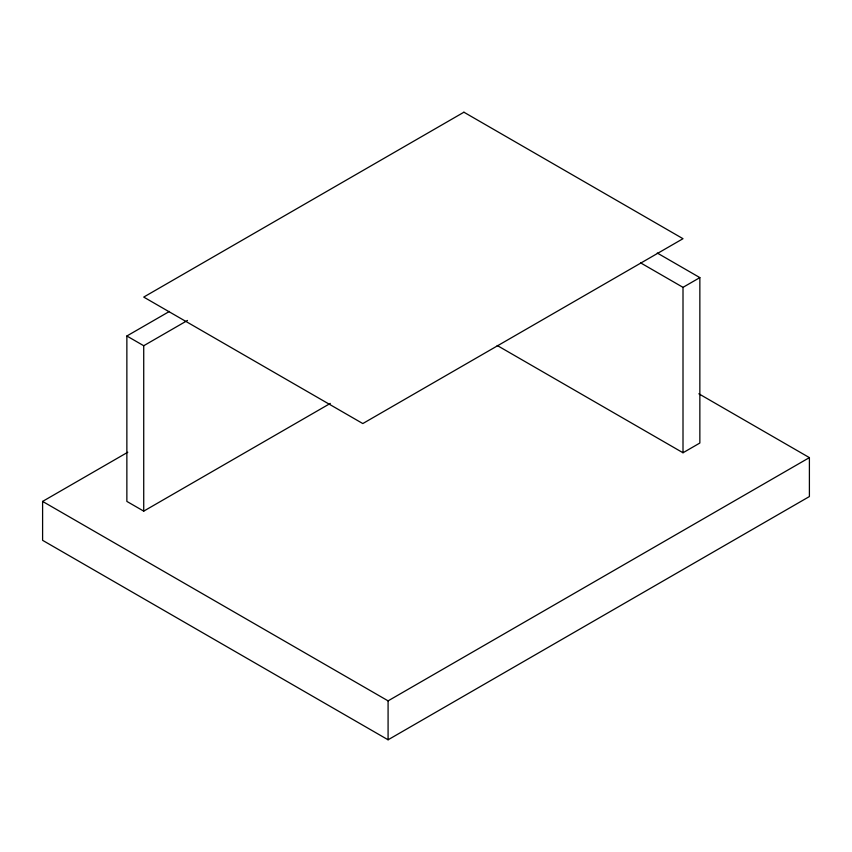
<?xml version="1.0" encoding="UTF-8"?>
<svg xmlns="http://www.w3.org/2000/svg" width="852" height="852" viewBox="0 0 852 852"><rect width="100%" height="100%" fill="white"/><g stroke="black" fill="none" stroke-linecap="round" stroke-linejoin="round"><path stroke-width="1.28" d="M330.31 403.411L143.722 511.136L126.863 501.413L126.863 335.997L169.431 311.427M126.863 335.997L143.722 345.731L187.483 320.458M698.842 393.794L809.4 457.62L809.4 496.546L388.086 739.792L42.6 540.328L42.6 501.413L127.789 452.231M640.566 262.842L683.006 287.348L699.854 277.614L699.854 443.029L683.006 452.763L497.185 345.475M42.6 501.413L388.086 700.866L809.4 457.62M657.275 253.033L699.854 277.614M683.006 287.348L683.006 452.763M388.086 700.866L388.086 739.792M143.722 345.731L143.722 511.136M463.914 112.208L143.722 297.082L362.803 423.561L683.006 238.698L463.914 112.208"/></g></svg>
